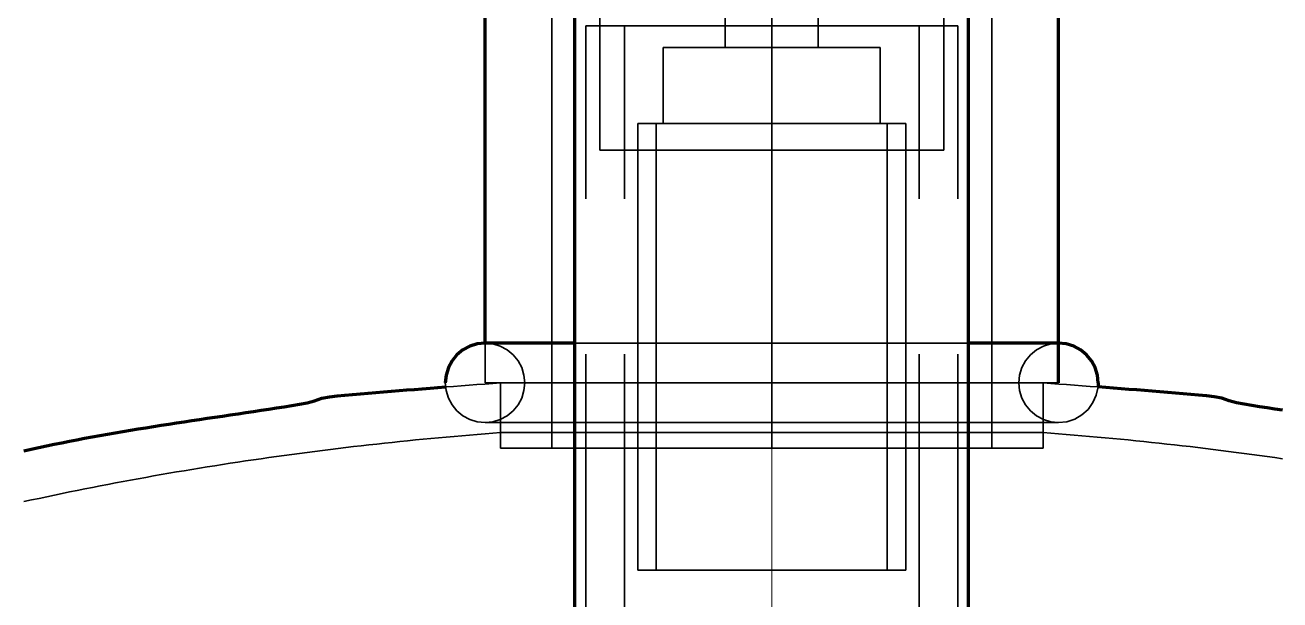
# Model space of a CAD drawing. Header units: millimetres. Extents: x 0 to 2208, y 0 to 420.
# Drawn here: x 184.6 to 192.7, y 211.55 to 215.26 of the extents above; entities that cross this region are included whole.
import ezdxf

# ---------------------------------------------------------------- set-up
doc = ezdxf.new("R2010")
doc.units = ezdxf.units.MM
doc.linetypes.add('IRAM-E-TRAZOS', pattern=[5, 4, -1])
doc.linetypes.add('IRAM-F-TRAZO-PUNTO', pattern=[20, 15, -2, 1, -2])
for name, color, linetype, lineweight in [('01-VISIBLE', 7, 'CONTINUOUS', 70), ('02-OCULTA', 4, 'IRAM-E-TRAZOS', 35), ('03-EJE', 1, 'IRAM-F-TRAZO-PUNTO', 18)]:
    doc.layers.add(name, color=color, linetype=linetype, lineweight=lineweight)

msp = doc.modelspace()

# ---------------------------------------------------------------- linework, layer by layer
at = {"layer": '01-VISIBLE'}
for p, q in [((188.1509, 191.8159), (188.1509, 232.728)), ((190.6909, 191.8159), (190.6909, 232.728)), ((191.2709, 212.9511), (191.2709, 216.4511)), ((187.5709, 213.2071), (187.5709, 216.1881))]:
    msp.add_line(p, q, dxfattribs=at)
for points in [[(187.5709, 213.2071), (187.521, 213.2022), (187.473, 213.1876), (187.4287, 213.164), (187.3899, 213.1321), (187.3581, 213.0933), (187.3344, 213.0491), (187.3199, 213.001), (187.3149, 212.9511)], [(188.1509, 213.2071), (188.0982, 213.2071), (188.0455, 213.2071), (187.9928, 213.2071), (187.94, 213.2071), (187.8873, 213.2071), (187.8346, 213.2071), (187.7818, 213.2071), (187.7291, 213.2071), (187.6764, 213.2071), (187.6237, 213.2071), (187.5709, 213.2071)], [(191.2709, 213.2071), (191.2182, 213.2071), (191.1655, 213.2071), (191.1128, 213.2071), (191.06, 213.2071), (191.0073, 213.2071), (190.9546, 213.2071), (190.9018, 213.2071), (190.8491, 213.2071), (190.7964, 213.2071), (190.7437, 213.2071), (190.6909, 213.2071)], [(191.5269, 212.9511), (191.522, 213.001), (191.5075, 213.0491), (191.4838, 213.0933), (191.452, 213.1321), (191.4132, 213.164), (191.3689, 213.1876), (191.3209, 213.2022), (191.2709, 213.2071)], [(184.5951, 212.5136), (184.644, 212.5244), (184.693, 212.5349), (184.7421, 212.5452), (184.7912, 212.5553), (184.8403, 212.5652), (184.8894, 212.5749), (184.9386, 212.5843), (184.9879, 212.5936), (185.0372, 212.6027), (185.0865, 212.6117), (185.1358, 212.6204), (185.1852, 212.629), (185.2346, 212.6374), (185.284, 212.6457), (185.3334, 212.6539), (185.3829, 212.6619), (185.4324, 212.6698), (185.4819, 212.6776), (185.5314, 212.6853), (185.5809, 212.6929), (185.6305, 212.7004), (185.68, 212.7079), (185.7296, 212.7153), (185.7791, 212.7226), (185.8287, 212.7299), (185.8783, 212.7372), (185.9279, 212.7445), (185.9774, 212.7518), (186.027, 212.7591), (186.0766, 212.7664), (186.1261, 212.7738), (186.1757, 212.7813), (186.2252, 212.7889), (186.2747, 212.7967), (186.3242, 212.8047), (186.3736, 212.8129), (186.4228, 212.8222), (186.4711, 212.8356), (186.518, 212.8527), (186.5675, 212.8606), (186.6172, 212.8664), (186.6671, 212.8714), (186.717, 212.876), (186.7669, 212.8805), (186.8168, 212.8848), (186.8668, 212.8889), (186.9167, 212.893), (186.9666, 212.8971), (187.0166, 212.9011), (187.0665, 212.9051), (187.1165, 212.9091), (187.1664, 212.913), (187.2164, 212.9168), (187.2664, 212.9207), (187.3163, 212.9245)], [(191.5269, 212.9511), (191.5269, 212.9467), (191.5268, 212.9422), (191.5266, 212.9378), (191.5263, 212.9333), (191.526, 212.9289), (191.5256, 212.9245)], [(192.7157, 212.7738), (192.6662, 212.7813), (192.6167, 212.7889), (192.5672, 212.7967), (192.5177, 212.8047), (192.4683, 212.8129), (192.419, 212.8222), (192.3708, 212.8356), (192.3239, 212.8527), (192.2744, 212.8606), (192.2246, 212.8664), (192.1748, 212.8714), (192.1249, 212.876), (192.075, 212.8805), (192.0251, 212.8848), (191.9751, 212.8889), (191.9252, 212.893), (191.8752, 212.8971), (191.8253, 212.9011), (191.7753, 212.9051), (191.7254, 212.9091), (191.6754, 212.913), (191.6255, 212.9168), (191.5755, 212.9207), (191.5256, 212.9245)]]:
    msp.add_lwpolyline(points, dxfattribs=at)
at = {"layer": '02-OCULTA'}
for p, q in [((188.1509, 232.728), (188.1509, 191.8159)), ((190.6909, 232.728), (190.6909, 191.8159)), ((189.1209, 215.1129), (189.1209, 218.1829)), ((189.7209, 215.1129), (189.7209, 218.1829)), ((188.0021, 212.5307), (188.0021, 216.4511)), ((188.3109, 216.4515), (188.3109, 214.4511)), ((188.3109, 214.4511), (188.3109, 216.4511)), ((189.4209, 216.4511), (189.4209, 212.5307)), ((190.5309, 216.4515), (190.5309, 214.4511)), ((190.5309, 214.4511), (190.5309, 216.4511)), ((190.8397, 212.5307), (190.8397, 216.4511)), ((188.2209, 149.1359), (188.2209, 215.2511)), ((188.4709, 149.1359), (188.4709, 215.2511)), ((190.3709, 149.1359), (190.3709, 215.2511)), ((190.6209, 149.1359), (190.6209, 215.2511)), ((188.7209, 214.6229), (188.7209, 215.1129)), ((190.1209, 214.6229), (190.1209, 215.1129)), ((188.5559, 211.7429), (188.5559, 214.6229)), ((188.6759, 211.7429), (188.6759, 214.6229)), ((190.1659, 211.7429), (190.1659, 214.6229)), ((190.2859, 211.7429), (190.2859, 214.6229)), ((188.3109, 214.4511), (190.5309, 214.4511)), ((188.3109, 214.4511), (190.5309, 214.4511)), ((187.5709, 212.9511), (187.5709, 213.2071)), ((187.6699, 212.5307), (187.6699, 212.9511)), ((187.6709, 212.9511), (187.6709, 212.6307)), ((191.1709, 212.9511), (191.1709, 212.6307)), ((191.1719, 212.5307), (191.1719, 212.9511))]:
    msp.add_line(p, q, dxfattribs=at)
for points in [[(189.4209, 215.2511), (189.3709, 215.2511), (189.3209, 215.2511), (189.2709, 215.2511), (189.2209, 215.2511), (189.1709, 215.2511), (189.1209, 215.2511), (189.0709, 215.2511), (189.0209, 215.2511), (188.9709, 215.2511), (188.9209, 215.2511), (188.8709, 215.2511), (188.8209, 215.2511), (188.7709, 215.2511), (188.7209, 215.2511), (188.6709, 215.2511), (188.6209, 215.2511), (188.5709, 215.2511), (188.5209, 215.2511), (188.4709, 215.2511), (188.4209, 215.2511), (188.3709, 215.2511), (188.3209, 215.2511), (188.2709, 215.2511), (188.2209, 215.2511)], [(188.2209, 215.2511), (188.2709, 215.2511), (188.3209, 215.2511), (188.3709, 215.2511), (188.4209, 215.2511), (188.4709, 215.2511), (188.5209, 215.2511), (188.5709, 215.2511), (188.6209, 215.2511), (188.6709, 215.2511), (188.7209, 215.2511), (188.7709, 215.2511), (188.8209, 215.2511), (188.8709, 215.2511), (188.9209, 215.2511), (188.9709, 215.2511), (189.0209, 215.2511), (189.0709, 215.2511), (189.1209, 215.2511), (189.1709, 215.2511), (189.2209, 215.2511), (189.2709, 215.2511), (189.3209, 215.2511), (189.3709, 215.2511), (189.4209, 215.2511), (189.4709, 215.2511), (189.5209, 215.2511), (189.5709, 215.2511), (189.6209, 215.2511), (189.6709, 215.2511), (189.7209, 215.2511), (189.7709, 215.2511), (189.8209, 215.2511), (189.8709, 215.2511), (189.9209, 215.2511), (189.9709, 215.2511), (190.0209, 215.2511), (190.0709, 215.2511), (190.1209, 215.2511), (190.1709, 215.2511), (190.2209, 215.2511), (190.2709, 215.2511), (190.3209, 215.2511), (190.3709, 215.2511), (190.4209, 215.2511), (190.4709, 215.2511), (190.5209, 215.2511), (190.5709, 215.2511), (190.6209, 215.2511)], [(189.4209, 215.2511), (189.3709, 215.2511), (189.3209, 215.2511), (189.2709, 215.2511), (189.2209, 215.2511), (189.1709, 215.2511), (189.1209, 215.2511), (189.0709, 215.2511), (189.0209, 215.2511), (188.9709, 215.2511), (188.9209, 215.2511), (188.8709, 215.2511), (188.8209, 215.2511), (188.7709, 215.2511), (188.7209, 215.2511), (188.6709, 215.2511), (188.6209, 215.2511), (188.5709, 215.2511), (188.5209, 215.2511), (188.4709, 215.2511)], [(188.4709, 215.2511), (188.5209, 215.2511), (188.5709, 215.2511), (188.6209, 215.2511), (188.6709, 215.2511), (188.7209, 215.2511), (188.7709, 215.2511), (188.8209, 215.2511), (188.8709, 215.2511), (188.9209, 215.2511), (188.9709, 215.2511), (189.0209, 215.2511), (189.0709, 215.2511), (189.1209, 215.2511), (189.1709, 215.2511), (189.2209, 215.2511), (189.2709, 215.2511), (189.3209, 215.2511), (189.3709, 215.2511), (189.4209, 215.2511), (189.4709, 215.2511), (189.5209, 215.2511), (189.5709, 215.2511), (189.6209, 215.2511), (189.6709, 215.2511), (189.7209, 215.2511), (189.7709, 215.2511), (189.8209, 215.2511), (189.8709, 215.2511), (189.9209, 215.2511), (189.9709, 215.2511), (190.0209, 215.2511), (190.0709, 215.2511), (190.1209, 215.2511), (190.1709, 215.2511), (190.2209, 215.2511), (190.2709, 215.2511), (190.3209, 215.2511), (190.3709, 215.2511)], [(190.6209, 215.2511), (190.5688, 215.2511), (190.5166, 215.2511), (190.4644, 215.2511), (190.4122, 215.2511), (190.3601, 215.2511), (190.3079, 215.2511), (190.2557, 215.2511), (190.2035, 215.2511), (190.1514, 215.2511), (190.0992, 215.2511), (190.047, 215.2511), (189.9949, 215.2511), (189.9427, 215.2511), (189.8905, 215.2511), (189.8383, 215.2511), (189.7862, 215.2511), (189.734, 215.2511), (189.6818, 215.2511), (189.6296, 215.2511), (189.5775, 215.2511), (189.5253, 215.2511), (189.4731, 215.2511), (189.4209, 215.2511)], [(190.3709, 215.2511), (190.3209, 215.2511), (190.2709, 215.2511), (190.2209, 215.2511), (190.1709, 215.2511), (190.1209, 215.2511), (190.0709, 215.2511), (190.0209, 215.2511), (189.9709, 215.2511), (189.9209, 215.2511), (189.8709, 215.2511), (189.8209, 215.2511), (189.7709, 215.2511), (189.7209, 215.2511), (189.6709, 215.2511), (189.6209, 215.2511), (189.5709, 215.2511), (189.5209, 215.2511), (189.4709, 215.2511), (189.4209, 215.2511)], [(189.4209, 215.1129), (189.3709, 215.1129), (189.3209, 215.1129), (189.2709, 215.1129), (189.2209, 215.1129), (189.1709, 215.1129), (189.1209, 215.1129), (189.0709, 215.1129), (189.0209, 215.1129), (188.9709, 215.1129), (188.9209, 215.1129), (188.8709, 215.1129), (188.8209, 215.1129), (188.7709, 215.1129), (188.7209, 215.1129)], [(188.7209, 215.1129), (188.7709, 215.1129), (188.8209, 215.1129), (188.8709, 215.1129), (188.9209, 215.1129), (188.9709, 215.1129), (189.0209, 215.1129), (189.0709, 215.1129), (189.1209, 215.1129), (189.1709, 215.1129), (189.2209, 215.1129), (189.2709, 215.1129), (189.3209, 215.1129), (189.3709, 215.1129), (189.4209, 215.1129), (189.4709, 215.1129), (189.5209, 215.1129), (189.5709, 215.1129), (189.6209, 215.1129), (189.6709, 215.1129), (189.7209, 215.1129), (189.7709, 215.1129), (189.8209, 215.1129), (189.8709, 215.1129), (189.9209, 215.1129), (189.9709, 215.1129), (190.0209, 215.1129), (190.0709, 215.1129), (190.1209, 215.1129)], [(189.4209, 215.1129), (189.3709, 215.1129), (189.3209, 215.1129), (189.2709, 215.1129), (189.2209, 215.1129), (189.1709, 215.1129), (189.1209, 215.1129)], [(189.1209, 215.1129), (189.1709, 215.1129), (189.2209, 215.1129), (189.2709, 215.1129), (189.3209, 215.1129), (189.3709, 215.1129), (189.4209, 215.1129), (189.4709, 215.1129), (189.5209, 215.1129), (189.5709, 215.1129), (189.6209, 215.1129), (189.6709, 215.1129), (189.7209, 215.1129)], [(190.1209, 215.1129), (190.0671, 215.1129), (190.0132, 215.1129), (189.9594, 215.1129), (189.9056, 215.1129), (189.8517, 215.1129), (189.7979, 215.1129), (189.744, 215.1129), (189.6902, 215.1129), (189.6363, 215.1129), (189.5825, 215.1129), (189.5286, 215.1129), (189.4748, 215.1129), (189.4209, 215.1129)], [(189.7209, 215.1129), (189.6709, 215.1129), (189.6209, 215.1129), (189.5709, 215.1129), (189.5209, 215.1129), (189.4709, 215.1129), (189.4209, 215.1129)], [(189.4209, 214.6229), (189.3701, 214.6229), (189.3192, 214.6229), (189.2683, 214.6229), (189.2174, 214.6229), (189.1665, 214.6229), (189.1156, 214.6229), (189.0648, 214.6229), (189.0139, 214.6229), (188.963, 214.6229), (188.9121, 214.6229), (188.8612, 214.6229), (188.8103, 214.6229), (188.7595, 214.6229), (188.7086, 214.6229), (188.6577, 214.6229), (188.6068, 214.6229), (188.5559, 214.6229)], [(188.5559, 214.6229), (188.6068, 214.6229), (188.6577, 214.6229), (188.7086, 214.6229), (188.7595, 214.6229), (188.8103, 214.6229), (188.8612, 214.6229), (188.9121, 214.6229), (188.963, 214.6229), (189.0139, 214.6229), (189.0648, 214.6229), (189.1156, 214.6229), (189.1665, 214.6229), (189.2174, 214.6229), (189.2683, 214.6229), (189.3192, 214.6229), (189.3701, 214.6229), (189.4209, 214.6229), (189.4718, 214.6229), (189.5227, 214.6229), (189.5736, 214.6229), (189.6245, 214.6229), (189.6753, 214.6229), (189.7262, 214.6229), (189.7771, 214.6229), (189.828, 214.6229), (189.8789, 214.6229), (189.9298, 214.6229), (189.9806, 214.6229), (190.0315, 214.6229), (190.0824, 214.6229), (190.1333, 214.6229), (190.1842, 214.6229), (190.2351, 214.6229), (190.2859, 214.6229)], [(189.4209, 214.6229), (189.3677, 214.6229), (189.3145, 214.6229), (189.2613, 214.6229), (189.2081, 214.6229), (189.1549, 214.6229), (189.1017, 214.6229), (189.0484, 214.6229), (188.9952, 214.6229), (188.942, 214.6229), (188.8888, 214.6229), (188.8356, 214.6229), (188.7824, 214.6229), (188.7292, 214.6229), (188.6759, 214.6229)], [(188.6759, 214.6229), (188.7273, 214.6229), (188.7787, 214.6229), (188.8301, 214.6229), (188.8815, 214.6229), (188.9328, 214.6229), (188.9842, 214.6229), (189.0356, 214.6229), (189.087, 214.6229), (189.1384, 214.6229), (189.1897, 214.6229), (189.2411, 214.6229), (189.2925, 214.6229), (189.3439, 214.6229), (189.3952, 214.6229), (189.4466, 214.6229), (189.498, 214.6229), (189.5494, 214.6229), (189.6008, 214.6229), (189.6521, 214.6229), (189.7035, 214.6229), (189.7549, 214.6229), (189.8063, 214.6229), (189.8577, 214.6229), (189.909, 214.6229), (189.9604, 214.6229), (190.0118, 214.6229), (190.0632, 214.6229), (190.1146, 214.6229), (190.1659, 214.6229)], [(189.4209, 214.6229), (189.3709, 214.6229), (189.3209, 214.6229), (189.2709, 214.6229), (189.2209, 214.6229), (189.1709, 214.6229), (189.1209, 214.6229), (189.0709, 214.6229), (189.0209, 214.6229), (188.9709, 214.6229), (188.9209, 214.6229), (188.8709, 214.6229), (188.8209, 214.6229), (188.7709, 214.6229), (188.7209, 214.6229)], [(188.7209, 214.6229), (188.7709, 214.6229), (188.8209, 214.6229), (188.8709, 214.6229), (188.9209, 214.6229), (188.9709, 214.6229), (189.0209, 214.6229), (189.0709, 214.6229), (189.1209, 214.6229), (189.1709, 214.6229), (189.2209, 214.6229), (189.2709, 214.6229), (189.3209, 214.6229), (189.3709, 214.6229), (189.4209, 214.6229), (189.4709, 214.6229), (189.5209, 214.6229), (189.5709, 214.6229), (189.6209, 214.6229), (189.6709, 214.6229), (189.7209, 214.6229), (189.7709, 214.6229), (189.8209, 214.6229), (189.8709, 214.6229), (189.9209, 214.6229), (189.9709, 214.6229), (190.0209, 214.6229), (190.0709, 214.6229), (190.1209, 214.6229)], [(190.1209, 214.6229), (190.0671, 214.6229), (190.0132, 214.6229), (189.9594, 214.6229), (189.9056, 214.6229), (189.8517, 214.6229), (189.7979, 214.6229), (189.744, 214.6229), (189.6902, 214.6229), (189.6363, 214.6229), (189.5825, 214.6229), (189.5286, 214.6229), (189.4748, 214.6229), (189.4209, 214.6229)], [(190.2859, 214.6229), (190.2351, 214.6229), (190.1842, 214.6229), (190.1333, 214.6229), (190.0824, 214.6229), (190.0315, 214.6229), (189.9806, 214.6229), (189.9298, 214.6229), (189.8789, 214.6229), (189.828, 214.6229), (189.7771, 214.6229), (189.7262, 214.6229), (189.6753, 214.6229), (189.6245, 214.6229), (189.5736, 214.6229), (189.5227, 214.6229), (189.4718, 214.6229), (189.4209, 214.6229)], [(190.1659, 214.6229), (190.1127, 214.6229), (190.0595, 214.6229), (190.0063, 214.6229), (189.9531, 214.6229), (189.8999, 214.6229), (189.8467, 214.6229), (189.7934, 214.6229), (189.7402, 214.6229), (189.687, 214.6229), (189.6338, 214.6229), (189.5806, 214.6229), (189.5274, 214.6229), (189.4742, 214.6229), (189.4209, 214.6229)], [(189.4209, 213.2071), (189.3695, 213.2071), (189.3182, 213.2071), (189.2668, 213.2071), (189.2154, 213.2071), (189.164, 213.2071), (189.1126, 213.2071), (189.0612, 213.2071), (189.0098, 213.2071), (188.9584, 213.2071), (188.907, 213.2071), (188.8557, 213.2071), (188.8043, 213.2071), (188.7529, 213.2071), (188.7015, 213.2071), (188.6501, 213.2071), (188.5987, 213.2071), (188.5473, 213.2071), (188.4959, 213.2071), (188.4445, 213.2071), (188.3932, 213.2071), (188.3418, 213.2071), (188.2904, 213.2071), (188.239, 213.2071), (188.1876, 213.2071), (188.1362, 213.2071), (188.0848, 213.2071), (188.0334, 213.2071), (187.982, 213.2071), (187.9307, 213.2071), (187.8793, 213.2071), (187.8279, 213.2071), (187.7765, 213.2071), (187.7251, 213.2071), (187.6737, 213.2071), (187.6223, 213.2071), (187.5709, 213.2071)], [(187.5709, 213.2071), (187.6209, 213.2022), (187.6689, 213.1876), (187.7132, 213.164), (187.752, 213.1321), (187.7838, 213.0933), (187.8075, 213.0491), (187.822, 213.001), (187.8269, 212.9511), (187.822, 212.9012), (187.8074, 212.8531), (187.7838, 212.8089), (187.752, 212.7701), (187.7132, 212.7382), (187.6689, 212.7146), (187.6209, 212.7), (187.5709, 212.6951)], [(190.6909, 213.2071), (190.6401, 213.2071), (190.5893, 213.2071), (190.5385, 213.2071), (190.4877, 213.2071), (190.4369, 213.2071), (190.3861, 213.2071), (190.3353, 213.2071), (190.2845, 213.2071), (190.2337, 213.2071), (190.1829, 213.2071), (190.1321, 213.2071), (190.0813, 213.2071), (190.0305, 213.2071), (189.9797, 213.2071), (189.9289, 213.2071), (189.8781, 213.2071), (189.8273, 213.2071), (189.7765, 213.2071), (189.7257, 213.2071), (189.6749, 213.2071), (189.6241, 213.2071), (189.5733, 213.2071), (189.5225, 213.2071), (189.4717, 213.2071), (189.4209, 213.2071), (189.3701, 213.2071), (189.3193, 213.2071), (189.2685, 213.2071), (189.2177, 213.2071), (189.1669, 213.2071), (189.1161, 213.2071), (189.0653, 213.2071), (189.0145, 213.2071), (188.9637, 213.2071), (188.9129, 213.2071), (188.8621, 213.2071), (188.8113, 213.2071), (188.7605, 213.2071), (188.7097, 213.2071), (188.6589, 213.2071), (188.6081, 213.2071), (188.5573, 213.2071), (188.5065, 213.2071), (188.4557, 213.2071), (188.4049, 213.2071), (188.3541, 213.2071), (188.3033, 213.2071), (188.2525, 213.2071), (188.2017, 213.2071), (188.1509, 213.2071)], [(189.4209, 213.2071), (189.4709, 213.2071), (189.5209, 213.2071), (189.5709, 213.2071), (189.6209, 213.2071), (189.6709, 213.2071), (189.7209, 213.2071), (189.7709, 213.2071), (189.8209, 213.2071), (189.8709, 213.2071), (189.9209, 213.2071), (189.9709, 213.2071), (190.0209, 213.2071), (190.0709, 213.2071), (190.1209, 213.2071), (190.1709, 213.2071), (190.2209, 213.2071), (190.2709, 213.2071), (190.3209, 213.2071), (190.3709, 213.2071), (190.4209, 213.2071), (190.4709, 213.2071), (190.5209, 213.2071), (190.5709, 213.2071), (190.6209, 213.2071), (190.6709, 213.2071), (190.7209, 213.2071), (190.7709, 213.2071), (190.8209, 213.2071), (190.8709, 213.2071), (190.9209, 213.2071), (190.9709, 213.2071), (191.0209, 213.2071), (191.0709, 213.2071), (191.1209, 213.2071), (191.1709, 213.2071), (191.2209, 213.2071), (191.2709, 213.2071)], [(191.2709, 212.6951), (191.221, 212.7), (191.173, 212.7146), (191.1287, 212.7382), (191.0899, 212.7701), (191.0581, 212.8089), (191.0344, 212.8531), (191.0199, 212.9012), (191.0149, 212.9511), (191.0199, 213.001), (191.0344, 213.0491), (191.0581, 213.0933), (191.0899, 213.1321), (191.1287, 213.164), (191.173, 213.1876), (191.221, 213.2022), (191.2709, 213.2071)], [(187.3149, 212.9511), (187.3199, 212.9012), (187.3344, 212.8531), (187.3581, 212.8089), (187.3899, 212.7701), (187.4287, 212.7382), (187.473, 212.7146), (187.521, 212.7), (187.5709, 212.6951)], [(187.3163, 212.9245), (187.367, 212.9283), (187.4176, 212.9321), (187.4683, 212.9359), (187.519, 212.9396), (187.5696, 212.9434), (187.6203, 212.9472), (187.6709, 212.9511)], [(189.4209, 212.9511), (189.3709, 212.9511), (189.3209, 212.9511), (189.2709, 212.9511), (189.2209, 212.9511), (189.1709, 212.9511), (189.1209, 212.9511), (189.0709, 212.9511), (189.0209, 212.9511), (188.9709, 212.9511), (188.9209, 212.9511), (188.8709, 212.9511), (188.8209, 212.9511), (188.7709, 212.9511), (188.7209, 212.9511), (188.6709, 212.9511), (188.6209, 212.9511), (188.5709, 212.9511), (188.5209, 212.9511), (188.4709, 212.9511), (188.4209, 212.9511), (188.3709, 212.9511), (188.3209, 212.9511), (188.2709, 212.9511), (188.2209, 212.9511), (188.1709, 212.9511), (188.1209, 212.9511), (188.0709, 212.9511), (188.0209, 212.9511), (187.9709, 212.9511), (187.9209, 212.9511), (187.8709, 212.9511), (187.8209, 212.9511), (187.7709, 212.9511), (187.7209, 212.9511), (187.6709, 212.9511), (187.6209, 212.9511), (187.5709, 212.9511)], [(187.5709, 212.9511), (187.6209, 212.9511), (187.6709, 212.9511), (187.7209, 212.9511), (187.7709, 212.9511), (187.8209, 212.9511), (187.8709, 212.9511), (187.9209, 212.9511), (187.9709, 212.9511), (188.0209, 212.9511), (188.0709, 212.9511), (188.1209, 212.9511), (188.1709, 212.9511), (188.2209, 212.9511), (188.2709, 212.9511), (188.3209, 212.9511), (188.3709, 212.9511), (188.4209, 212.9511), (188.4709, 212.9511), (188.5209, 212.9511), (188.5709, 212.9511), (188.6209, 212.9511), (188.6709, 212.9511), (188.7209, 212.9511), (188.7709, 212.9511), (188.8209, 212.9511), (188.8709, 212.9511), (188.9209, 212.9511), (188.9709, 212.9511), (189.0209, 212.9511), (189.0709, 212.9511), (189.1209, 212.9511), (189.1709, 212.9511), (189.2209, 212.9511), (189.2709, 212.9511), (189.3209, 212.9511), (189.3709, 212.9511), (189.4209, 212.9511), (189.4709, 212.9511), (189.5209, 212.9511), (189.5709, 212.9511), (189.6209, 212.9511), (189.6709, 212.9511), (189.7209, 212.9511), (189.7709, 212.9511), (189.8209, 212.9511), (189.8709, 212.9511), (189.9209, 212.9511), (189.9709, 212.9511), (190.0209, 212.9511), (190.0709, 212.9511), (190.1209, 212.9511), (190.1709, 212.9511), (190.2209, 212.9511), (190.2709, 212.9511), (190.3209, 212.9511), (190.3709, 212.9511), (190.4209, 212.9511), (190.4709, 212.9511), (190.5209, 212.9511), (190.5709, 212.9511), (190.6209, 212.9511), (190.6709, 212.9511), (190.7209, 212.9511), (190.7709, 212.9511), (190.8209, 212.9511), (190.8709, 212.9511), (190.9209, 212.9511), (190.9709, 212.9511), (191.0209, 212.9511), (191.0709, 212.9511), (191.1209, 212.9511), (191.1709, 212.9511), (191.2209, 212.9511), (191.2709, 212.9511)], [(189.4209, 212.9511), (189.3709, 212.9511), (189.3209, 212.9511), (189.2709, 212.9511), (189.2208, 212.9511), (189.1708, 212.9511), (189.1208, 212.9511), (189.0707, 212.9511), (189.0207, 212.9511), (188.9707, 212.9511), (188.9207, 212.9511), (188.8706, 212.9511), (188.8206, 212.9511), (188.7706, 212.9511), (188.7205, 212.9511), (188.6705, 212.9511), (188.6205, 212.9511), (188.5705, 212.9511), (188.5204, 212.9511), (188.4704, 212.9511), (188.4204, 212.9511), (188.3703, 212.9511), (188.3203, 212.9511), (188.2703, 212.9511), (188.2203, 212.9511), (188.1702, 212.9511), (188.1202, 212.9511), (188.0702, 212.9511), (188.0201, 212.9511), (187.9701, 212.9511), (187.9201, 212.9511), (187.8701, 212.9511), (187.82, 212.9511), (187.77, 212.9511), (187.72, 212.9511), (187.6699, 212.9511)], [(187.6699, 212.9511), (187.72, 212.9511), (187.77, 212.9511), (187.82, 212.9511), (187.8701, 212.9511), (187.9201, 212.9511), (187.9701, 212.9511), (188.0201, 212.9511), (188.0702, 212.9511), (188.1202, 212.9511), (188.1702, 212.9511), (188.2203, 212.9511), (188.2703, 212.9511), (188.3203, 212.9511), (188.3703, 212.9511), (188.4204, 212.9511), (188.4704, 212.9511), (188.5204, 212.9511), (188.5705, 212.9511), (188.6205, 212.9511), (188.6705, 212.9511), (188.7205, 212.9511), (188.7706, 212.9511), (188.8206, 212.9511), (188.8706, 212.9511), (188.9207, 212.9511), (188.9707, 212.9511), (189.0207, 212.9511), (189.0707, 212.9511), (189.1208, 212.9511), (189.1708, 212.9511), (189.2208, 212.9511), (189.2709, 212.9511), (189.3209, 212.9511), (189.3709, 212.9511), (189.4209, 212.9511), (189.471, 212.9511), (189.521, 212.9511), (189.571, 212.9511), (189.6211, 212.9511), (189.6711, 212.9511), (189.7211, 212.9511), (189.7711, 212.9511), (189.8212, 212.9511), (189.8712, 212.9511), (189.9212, 212.9511), (189.9713, 212.9511), (190.0213, 212.9511), (190.0713, 212.9511), (190.1213, 212.9511), (190.1714, 212.9511), (190.2214, 212.9511), (190.2714, 212.9511), (190.3215, 212.9511), (190.3715, 212.9511), (190.4215, 212.9511), (190.4715, 212.9511), (190.5216, 212.9511), (190.5716, 212.9511), (190.6216, 212.9511), (190.6717, 212.9511), (190.7217, 212.9511), (190.7717, 212.9511), (190.8217, 212.9511), (190.8718, 212.9511), (190.9218, 212.9511), (190.9718, 212.9511), (191.0219, 212.9511), (191.0719, 212.9511), (191.1219, 212.9511), (191.1719, 212.9511)], [(189.4209, 212.9511), (189.3709, 212.9511), (189.3209, 212.9511), (189.2709, 212.9511), (189.2209, 212.9511), (189.1709, 212.9511), (189.1209, 212.9511), (189.0709, 212.9511), (189.0209, 212.9511), (188.9709, 212.9511), (188.9209, 212.9511), (188.8709, 212.9511), (188.8209, 212.9511), (188.7709, 212.9511), (188.7209, 212.9511), (188.6709, 212.9511), (188.6209, 212.9511), (188.5709, 212.9511), (188.5209, 212.9511), (188.4709, 212.9511), (188.4209, 212.9511), (188.3709, 212.9511), (188.3209, 212.9511), (188.2709, 212.9511), (188.2209, 212.9511), (188.1709, 212.9511), (188.1209, 212.9511), (188.0709, 212.9511), (188.0209, 212.9511), (187.9709, 212.9511), (187.9209, 212.9511), (187.8709, 212.9511), (187.8209, 212.9511), (187.7709, 212.9511), (187.7209, 212.9511), (187.6709, 212.9511)], [(187.6709, 212.9511), (187.7209, 212.9511), (187.7709, 212.9511), (187.8209, 212.9511), (187.8709, 212.9511), (187.9209, 212.9511), (187.9709, 212.9511), (188.0209, 212.9511), (188.0709, 212.9511), (188.1209, 212.9511), (188.1709, 212.9511), (188.2209, 212.9511), (188.2709, 212.9511), (188.3209, 212.9511), (188.3709, 212.9511), (188.4209, 212.9511), (188.4709, 212.9511), (188.5209, 212.9511), (188.5709, 212.9511), (188.6209, 212.9511), (188.6709, 212.9511), (188.7209, 212.9511), (188.7709, 212.9511), (188.8209, 212.9511), (188.8709, 212.9511), (188.9209, 212.9511), (188.9709, 212.9511), (189.0209, 212.9511), (189.0709, 212.9511), (189.1209, 212.9511), (189.1709, 212.9511), (189.2209, 212.9511), (189.2709, 212.9511), (189.3209, 212.9511), (189.3709, 212.9511), (189.4209, 212.9511), (189.4709, 212.9511), (189.5209, 212.9511), (189.5709, 212.9511), (189.6209, 212.9511), (189.6709, 212.9511), (189.7209, 212.9511), (189.7709, 212.9511), (189.8209, 212.9511), (189.8709, 212.9511), (189.9209, 212.9511), (189.9709, 212.9511), (190.0209, 212.9511), (190.0709, 212.9511), (190.1209, 212.9511), (190.1709, 212.9511), (190.2209, 212.9511), (190.2709, 212.9511), (190.3209, 212.9511), (190.3709, 212.9511), (190.4209, 212.9511), (190.4709, 212.9511), (190.5209, 212.9511), (190.5709, 212.9511), (190.6209, 212.9511), (190.6709, 212.9511), (190.7209, 212.9511), (190.7709, 212.9511), (190.8209, 212.9511), (190.8709, 212.9511), (190.9209, 212.9511), (190.9709, 212.9511), (191.0209, 212.9511), (191.0709, 212.9511), (191.1209, 212.9511), (191.1709, 212.9511)], [(191.1709, 212.9511), (191.1209, 212.9511), (191.0709, 212.9511), (191.0209, 212.9511), (190.9709, 212.9511), (190.9209, 212.9511), (190.8709, 212.9511), (190.8209, 212.9511), (190.7709, 212.9511), (190.7209, 212.9511), (190.6709, 212.9511), (190.6209, 212.9511), (190.5709, 212.9511), (190.5209, 212.9511), (190.4709, 212.9511), (190.4209, 212.9511), (190.3709, 212.9511), (190.3209, 212.9511), (190.2709, 212.9511), (190.2209, 212.9511), (190.1709, 212.9511), (190.1209, 212.9511), (190.0709, 212.9511), (190.0209, 212.9511), (189.9709, 212.9511), (189.9209, 212.9511), (189.8709, 212.9511), (189.8209, 212.9511), (189.7709, 212.9511), (189.7209, 212.9511), (189.6709, 212.9511), (189.6209, 212.9511), (189.5709, 212.9511), (189.5209, 212.9511), (189.4709, 212.9511), (189.4209, 212.9511)], [(191.1719, 212.9511), (191.1219, 212.9511), (191.0719, 212.9511), (191.0219, 212.9511), (190.9718, 212.9511), (190.9218, 212.9511), (190.8718, 212.9511), (190.8217, 212.9511), (190.7717, 212.9511), (190.7217, 212.9511), (190.6717, 212.9511), (190.6216, 212.9511), (190.5716, 212.9511), (190.5216, 212.9511), (190.4715, 212.9511), (190.4215, 212.9511), (190.3715, 212.9511), (190.3215, 212.9511), (190.2714, 212.9511), (190.2214, 212.9511), (190.1714, 212.9511), (190.1213, 212.9511), (190.0713, 212.9511), (190.0213, 212.9511), (189.9713, 212.9511), (189.9212, 212.9511), (189.8712, 212.9511), (189.8212, 212.9511), (189.7711, 212.9511), (189.7211, 212.9511), (189.6711, 212.9511), (189.6211, 212.9511), (189.571, 212.9511), (189.521, 212.9511), (189.471, 212.9511), (189.4209, 212.9511)], [(191.2709, 212.9511), (191.2209, 212.9511), (191.1709, 212.9511), (191.1209, 212.9511), (191.0709, 212.9511), (191.0209, 212.9511), (190.9709, 212.9511), (190.9209, 212.9511), (190.8709, 212.9511), (190.8209, 212.9511), (190.7709, 212.9511), (190.7209, 212.9511), (190.6709, 212.9511), (190.6209, 212.9511), (190.5709, 212.9511), (190.5209, 212.9511), (190.4709, 212.9511), (190.4209, 212.9511), (190.3709, 212.9511), (190.3209, 212.9511), (190.2709, 212.9511), (190.2209, 212.9511), (190.1709, 212.9511), (190.1209, 212.9511), (190.0709, 212.9511), (190.0209, 212.9511), (189.9709, 212.9511), (189.9209, 212.9511), (189.8709, 212.9511), (189.8209, 212.9511), (189.7709, 212.9511), (189.7209, 212.9511), (189.6709, 212.9511), (189.6209, 212.9511), (189.5709, 212.9511), (189.5209, 212.9511), (189.4709, 212.9511), (189.4209, 212.9511)], [(191.5256, 212.9245), (191.4749, 212.9283), (191.4242, 212.9321), (191.3736, 212.9359), (191.3229, 212.9396), (191.2722, 212.9434), (191.2216, 212.9472), (191.1709, 212.9511)], [(191.5256, 212.9245), (191.5144, 212.8721), (191.4927, 212.8232), (191.4612, 212.7799), (191.4215, 212.744), (191.3751, 212.7173), (191.3242, 212.7007), (191.2709, 212.6951)], [(187.5709, 212.6951), (187.6209, 212.6951), (187.6709, 212.6951), (187.7209, 212.6951), (187.7709, 212.6951), (187.8209, 212.6951), (187.8709, 212.6951), (187.9209, 212.6951), (187.9709, 212.6951), (188.0209, 212.6951), (188.0709, 212.6951), (188.1209, 212.6951), (188.1709, 212.6951), (188.2209, 212.6951), (188.2709, 212.6951), (188.3209, 212.6951), (188.3709, 212.6951), (188.4209, 212.6951), (188.4709, 212.6951), (188.5209, 212.6951), (188.5709, 212.6951), (188.6209, 212.6951), (188.6709, 212.6951), (188.7209, 212.6951), (188.7709, 212.6951), (188.8209, 212.6951), (188.8709, 212.6951), (188.9209, 212.6951), (188.9709, 212.6951), (189.0209, 212.6951), (189.0709, 212.6951), (189.1209, 212.6951), (189.1709, 212.6951), (189.2209, 212.6951), (189.2709, 212.6951), (189.3209, 212.6951), (189.3709, 212.6951), (189.4209, 212.6951)], [(187.5709, 212.6951), (187.6209, 212.6951), (187.6709, 212.6951), (187.7209, 212.6951), (187.7709, 212.6951), (187.8209, 212.6951), (187.8709, 212.6951), (187.9209, 212.6951), (187.9709, 212.6951), (188.0209, 212.6951), (188.0709, 212.6951), (188.1209, 212.6951), (188.1709, 212.6951), (188.2209, 212.6951), (188.2709, 212.6951), (188.3209, 212.6951), (188.3709, 212.6951), (188.4209, 212.6951), (188.4709, 212.6951), (188.5209, 212.6951), (188.5709, 212.6951), (188.6209, 212.6951), (188.6709, 212.6951), (188.7209, 212.6951), (188.7709, 212.6951), (188.8209, 212.6951), (188.8709, 212.6951), (188.9209, 212.6951), (188.9709, 212.6951), (189.0209, 212.6951), (189.0709, 212.6951), (189.1209, 212.6951), (189.1709, 212.6951), (189.2209, 212.6951), (189.2709, 212.6951), (189.3209, 212.6951), (189.3709, 212.6951), (189.4209, 212.6951), (189.4709, 212.6951), (189.5209, 212.6951), (189.5709, 212.6951), (189.6209, 212.6951), (189.6709, 212.6951), (189.7209, 212.6951), (189.7709, 212.6951), (189.8209, 212.6951), (189.8709, 212.6951), (189.9209, 212.6951), (189.9709, 212.6951), (190.0209, 212.6951), (190.0709, 212.6951), (190.1209, 212.6951), (190.1709, 212.6951), (190.2209, 212.6951), (190.2709, 212.6951), (190.3209, 212.6951), (190.3709, 212.6951), (190.4209, 212.6951), (190.4709, 212.6951), (190.5209, 212.6951), (190.5709, 212.6951), (190.6209, 212.6951), (190.6709, 212.6951), (190.7209, 212.6951), (190.7709, 212.6951), (190.8209, 212.6951), (190.8709, 212.6951), (190.9209, 212.6951), (190.9709, 212.6951), (191.0209, 212.6951), (191.0709, 212.6951), (191.1209, 212.6951), (191.1709, 212.6951), (191.2209, 212.6951), (191.2709, 212.6951)], [(189.4209, 212.6951), (189.4709, 212.6951), (189.5209, 212.6951), (189.5709, 212.6951), (189.6209, 212.6951), (189.6709, 212.6951), (189.7209, 212.6951), (189.7709, 212.6951), (189.8209, 212.6951), (189.8709, 212.6951), (189.9209, 212.6951), (189.9709, 212.6951), (190.0209, 212.6951), (190.0709, 212.6951), (190.1209, 212.6951), (190.1709, 212.6951), (190.2209, 212.6951), (190.2709, 212.6951), (190.3209, 212.6951), (190.3709, 212.6951), (190.4209, 212.6951), (190.4709, 212.6951), (190.5209, 212.6951), (190.5709, 212.6951), (190.6209, 212.6951), (190.6709, 212.6951), (190.7209, 212.6951), (190.7709, 212.6951), (190.8209, 212.6951), (190.8709, 212.6951), (190.9209, 212.6951), (190.9709, 212.6951), (191.0209, 212.6951), (191.0709, 212.6951), (191.1209, 212.6951), (191.1709, 212.6951), (191.2209, 212.6951), (191.2709, 212.6951)], [(187.6709, 212.6307), (187.6209, 212.6269), (187.571, 212.6229), (187.521, 212.6189), (187.471, 212.6148), (187.421, 212.6105), (187.3711, 212.6062), (187.3211, 212.6017), (187.2712, 212.5972), (187.2213, 212.5925), (187.1714, 212.5877), (187.1215, 212.5828), (187.0716, 212.5778), (187.0217, 212.5727), (186.9718, 212.5675), (186.922, 212.5622), (186.8721, 212.5568), (186.8223, 212.5512), (186.7725, 212.5456), (186.7226, 212.5398), (186.6728, 212.5339), (186.6231, 212.528), (186.5733, 212.5219), (186.5235, 212.5157), (186.4738, 212.5094), (186.4241, 212.5029), (186.3744, 212.4964), (186.3247, 212.4897), (186.275, 212.483), (186.2253, 212.4761), (186.1756, 212.4691), (186.126, 212.462), (186.0764, 212.4548), (186.0268, 212.4475), (185.9772, 212.4401), (185.9276, 212.4325), (185.8781, 212.4249), (185.8285, 212.4171), (185.779, 212.4092), (185.7295, 212.4012), (185.68, 212.3931), (185.6306, 212.3849), (185.5811, 212.3765), (185.5317, 212.3681), (185.4823, 212.3595), (185.4329, 212.3508), (185.3835, 212.342), (185.3342, 212.3331), (185.2849, 212.3241), (185.2356, 212.3149), (185.1863, 212.3057), (185.137, 212.2963), (185.0878, 212.2868), (185.0386, 212.2772), (184.9894, 212.2674), (184.9402, 212.2576), (184.8911, 212.2476), (184.842, 212.2375), (184.7929, 212.2273), (184.7438, 212.217), (184.6948, 212.2066), (184.6458, 212.196), (184.5968, 212.1853)], [(189.4209, 212.6307), (189.3709, 212.6307), (189.3209, 212.6307), (189.2709, 212.6307), (189.2209, 212.6307), (189.1709, 212.6307), (189.1209, 212.6307), (189.0709, 212.6307), (189.0209, 212.6307), (188.9709, 212.6307), (188.9209, 212.6307), (188.8709, 212.6307), (188.8209, 212.6307), (188.7709, 212.6307), (188.7209, 212.6307), (188.6709, 212.6307), (188.6209, 212.6307), (188.5709, 212.6307), (188.5209, 212.6307), (188.4709, 212.6307), (188.4209, 212.6307), (188.3709, 212.6307), (188.3209, 212.6307), (188.2709, 212.6307), (188.2209, 212.6307), (188.1709, 212.6307), (188.1209, 212.6307), (188.0709, 212.6307), (188.0209, 212.6307), (187.9709, 212.6307), (187.9209, 212.6307), (187.8709, 212.6307), (187.8209, 212.6307), (187.7709, 212.6307), (187.7209, 212.6307), (187.6709, 212.6307)], [(187.6709, 212.6307), (187.7209, 212.6307), (187.7709, 212.6307), (187.8209, 212.6307), (187.8709, 212.6307), (187.9209, 212.6307), (187.9709, 212.6307), (188.0209, 212.6307), (188.0709, 212.6307), (188.1209, 212.6307), (188.1709, 212.6307), (188.2209, 212.6307), (188.2709, 212.6307), (188.3209, 212.6307), (188.3709, 212.6307), (188.4209, 212.6307), (188.4709, 212.6307), (188.5209, 212.6307), (188.5709, 212.6307), (188.6209, 212.6307), (188.6709, 212.6307), (188.7209, 212.6307), (188.7709, 212.6307), (188.8209, 212.6307), (188.8709, 212.6307), (188.9209, 212.6307), (188.9709, 212.6307), (189.0209, 212.6307), (189.0709, 212.6307), (189.1209, 212.6307), (189.1709, 212.6307), (189.2209, 212.6307), (189.2709, 212.6307), (189.3209, 212.6307), (189.3709, 212.6307), (189.4209, 212.6307), (189.4709, 212.6307), (189.5209, 212.6307), (189.5709, 212.6307), (189.6209, 212.6307), (189.6709, 212.6307), (189.7209, 212.6307), (189.7709, 212.6307), (189.8209, 212.6307), (189.8709, 212.6307), (189.9209, 212.6307), (189.9709, 212.6307), (190.0209, 212.6307), (190.0709, 212.6307), (190.1209, 212.6307), (190.1709, 212.6307), (190.2209, 212.6307), (190.2709, 212.6307), (190.3209, 212.6307), (190.3709, 212.6307), (190.4209, 212.6307), (190.4709, 212.6307), (190.5209, 212.6307), (190.5709, 212.6307), (190.6209, 212.6307), (190.6709, 212.6307), (190.7209, 212.6307), (190.7709, 212.6307), (190.8209, 212.6307), (190.8709, 212.6307), (190.9209, 212.6307), (190.9709, 212.6307), (191.0209, 212.6307), (191.0709, 212.6307), (191.1209, 212.6307), (191.1709, 212.6307)], [(191.1709, 212.6307), (191.1195, 212.6307), (191.068, 212.6307), (191.0165, 212.6307), (190.9651, 212.6307), (190.9136, 212.6307), (190.8621, 212.6307), (190.8106, 212.6307), (190.7592, 212.6307), (190.7077, 212.6307), (190.6562, 212.6307), (190.6048, 212.6307), (190.5533, 212.6307), (190.5018, 212.6307), (190.4503, 212.6307), (190.3989, 212.6307), (190.3474, 212.6307), (190.2959, 212.6307), (190.2445, 212.6307), (190.193, 212.6307), (190.1415, 212.6307), (190.0901, 212.6307), (190.0386, 212.6307), (189.9871, 212.6307), (189.9356, 212.6307), (189.8842, 212.6307), (189.8327, 212.6307), (189.7812, 212.6307), (189.7298, 212.6307), (189.6783, 212.6307), (189.6268, 212.6307), (189.5753, 212.6307), (189.5239, 212.6307), (189.4724, 212.6307), (189.4209, 212.6307)], [(191.1709, 212.6307), (191.2209, 212.6269), (191.2709, 212.6229), (191.3209, 212.6189), (191.3709, 212.6148), (191.4208, 212.6105), (191.4708, 212.6062), (191.5207, 212.6017), (191.5707, 212.5972), (191.6206, 212.5925), (191.6705, 212.5877), (191.7204, 212.5828), (191.7703, 212.5778), (191.8202, 212.5727), (191.8701, 212.5675), (191.9199, 212.5622), (191.9698, 212.5568), (192.0196, 212.5512), (192.0694, 212.5456), (192.1192, 212.5398), (192.169, 212.5339), (192.2188, 212.528), (192.2686, 212.5219), (192.3183, 212.5157), (192.3681, 212.5094), (192.4178, 212.5029), (192.4675, 212.4964), (192.5172, 212.4897), (192.5669, 212.483), (192.6166, 212.4761), (192.6662, 212.4691), (192.7159, 212.462)], [(189.4209, 212.5307), (189.3709, 212.5307), (189.3209, 212.5307), (189.2709, 212.5307), (189.2208, 212.5307), (189.1708, 212.5307), (189.1208, 212.5307), (189.0707, 212.5307), (189.0207, 212.5307), (188.9707, 212.5307), (188.9207, 212.5307), (188.8706, 212.5307), (188.8206, 212.5307), (188.7706, 212.5307), (188.7205, 212.5307), (188.6705, 212.5307), (188.6205, 212.5307), (188.5705, 212.5307), (188.5204, 212.5307), (188.4704, 212.5307), (188.4204, 212.5307), (188.3703, 212.5307), (188.3203, 212.5307), (188.2703, 212.5307), (188.2203, 212.5307), (188.1702, 212.5307), (188.1202, 212.5307), (188.0702, 212.5307), (188.0201, 212.5307), (187.9701, 212.5307), (187.9201, 212.5307), (187.8701, 212.5307), (187.82, 212.5307), (187.77, 212.5307), (187.72, 212.5307), (187.6699, 212.5307)], [(187.6699, 212.5307), (187.72, 212.5307), (187.77, 212.5307), (187.82, 212.5307), (187.8701, 212.5307), (187.9201, 212.5307), (187.9701, 212.5307), (188.0201, 212.5307), (188.0702, 212.5307), (188.1202, 212.5307), (188.1702, 212.5307), (188.2203, 212.5307), (188.2703, 212.5307), (188.3203, 212.5307), (188.3703, 212.5307), (188.4204, 212.5307), (188.4704, 212.5307), (188.5204, 212.5307), (188.5705, 212.5307), (188.6205, 212.5307), (188.6705, 212.5307), (188.7205, 212.5307), (188.7706, 212.5307), (188.8206, 212.5307), (188.8706, 212.5307), (188.9207, 212.5307), (188.9707, 212.5307), (189.0207, 212.5307), (189.0707, 212.5307), (189.1208, 212.5307), (189.1708, 212.5307), (189.2208, 212.5307), (189.2709, 212.5307), (189.3209, 212.5307), (189.3709, 212.5307), (189.4209, 212.5307), (189.471, 212.5307), (189.521, 212.5307), (189.571, 212.5307), (189.6211, 212.5307), (189.6711, 212.5307), (189.7211, 212.5307), (189.7711, 212.5307), (189.8212, 212.5307), (189.8712, 212.5307), (189.9212, 212.5307), (189.9713, 212.5307), (190.0213, 212.5307), (190.0713, 212.5307), (190.1213, 212.5307), (190.1714, 212.5307), (190.2214, 212.5307), (190.2714, 212.5307), (190.3215, 212.5307), (190.3715, 212.5307), (190.4215, 212.5307), (190.4715, 212.5307), (190.5216, 212.5307), (190.5716, 212.5307), (190.6216, 212.5307), (190.6717, 212.5307), (190.7217, 212.5307), (190.7717, 212.5307), (190.8217, 212.5307), (190.8718, 212.5307), (190.9218, 212.5307), (190.9718, 212.5307), (191.0219, 212.5307), (191.0719, 212.5307), (191.1219, 212.5307), (191.1719, 212.5307)], [(189.4209, 212.5307), (189.3703, 212.5307), (189.3196, 212.5307), (189.2689, 212.5307), (189.2183, 212.5307), (189.1676, 212.5307), (189.1169, 212.5307), (189.0662, 212.5307), (189.0156, 212.5307), (188.9649, 212.5307), (188.9142, 212.5307), (188.8636, 212.5307), (188.8129, 212.5307), (188.7622, 212.5307), (188.7115, 212.5307), (188.6609, 212.5307), (188.6102, 212.5307), (188.5595, 212.5307), (188.5089, 212.5307), (188.4582, 212.5307), (188.4075, 212.5307), (188.3568, 212.5307), (188.3062, 212.5307), (188.2555, 212.5307), (188.2048, 212.5307), (188.1542, 212.5307), (188.1035, 212.5307), (188.0528, 212.5307), (188.0021, 212.5307)], [(188.0021, 212.5307), (188.0528, 212.5307), (188.1035, 212.5307), (188.1542, 212.5307), (188.2048, 212.5307), (188.2555, 212.5307), (188.3062, 212.5307), (188.3568, 212.5307), (188.4075, 212.5307), (188.4582, 212.5307), (188.5089, 212.5307), (188.5595, 212.5307), (188.6102, 212.5307), (188.6609, 212.5307), (188.7115, 212.5307), (188.7622, 212.5307), (188.8129, 212.5307), (188.8636, 212.5307), (188.9142, 212.5307), (188.9649, 212.5307), (189.0156, 212.5307), (189.0662, 212.5307), (189.1169, 212.5307), (189.1676, 212.5307), (189.2183, 212.5307), (189.2689, 212.5307), (189.3196, 212.5307), (189.3703, 212.5307), (189.4209, 212.5307), (189.4716, 212.5307), (189.5223, 212.5307), (189.573, 212.5307), (189.6236, 212.5307), (189.6743, 212.5307), (189.725, 212.5307), (189.7756, 212.5307), (189.8263, 212.5307), (189.877, 212.5307), (189.9277, 212.5307), (189.9783, 212.5307), (190.029, 212.5307), (190.0797, 212.5307), (190.1303, 212.5307), (190.181, 212.5307), (190.2317, 212.5307), (190.2824, 212.5307), (190.333, 212.5307), (190.3837, 212.5307), (190.4344, 212.5307), (190.485, 212.5307), (190.5357, 212.5307), (190.5864, 212.5307), (190.6371, 212.5307), (190.6877, 212.5307), (190.7384, 212.5307), (190.7891, 212.5307), (190.8397, 212.5307)], [(191.1719, 212.5307), (191.1219, 212.5307), (191.0719, 212.5307), (191.0219, 212.5307), (190.9718, 212.5307), (190.9218, 212.5307), (190.8718, 212.5307), (190.8217, 212.5307), (190.7717, 212.5307), (190.7217, 212.5307), (190.6717, 212.5307), (190.6216, 212.5307), (190.5716, 212.5307), (190.5216, 212.5307), (190.4715, 212.5307), (190.4215, 212.5307), (190.3715, 212.5307), (190.3215, 212.5307), (190.2714, 212.5307), (190.2214, 212.5307), (190.1714, 212.5307), (190.1213, 212.5307), (190.0713, 212.5307), (190.0213, 212.5307), (189.9713, 212.5307), (189.9212, 212.5307), (189.8712, 212.5307), (189.8212, 212.5307), (189.7711, 212.5307), (189.7211, 212.5307), (189.6711, 212.5307), (189.6211, 212.5307), (189.571, 212.5307), (189.521, 212.5307), (189.471, 212.5307), (189.4209, 212.5307)], [(190.8397, 212.5307), (190.7891, 212.5307), (190.7384, 212.5307), (190.6877, 212.5307), (190.6371, 212.5307), (190.5864, 212.5307), (190.5357, 212.5307), (190.485, 212.5307), (190.4344, 212.5307), (190.3837, 212.5307), (190.333, 212.5307), (190.2824, 212.5307), (190.2317, 212.5307), (190.181, 212.5307), (190.1303, 212.5307), (190.0797, 212.5307), (190.029, 212.5307), (189.9783, 212.5307), (189.9277, 212.5307), (189.877, 212.5307), (189.8263, 212.5307), (189.7756, 212.5307), (189.725, 212.5307), (189.6743, 212.5307), (189.6236, 212.5307), (189.573, 212.5307), (189.5223, 212.5307), (189.4716, 212.5307), (189.4209, 212.5307)], [(189.4209, 211.7429), (189.3701, 211.7429), (189.3192, 211.7429), (189.2683, 211.7429), (189.2174, 211.7429), (189.1665, 211.7429), (189.1156, 211.7429), (189.0648, 211.7429), (189.0139, 211.7429), (188.963, 211.7429), (188.9121, 211.7429), (188.8612, 211.7429), (188.8103, 211.7429), (188.7595, 211.7429), (188.7086, 211.7429), (188.6577, 211.7429), (188.6068, 211.7429), (188.5559, 211.7429)], [(188.5559, 211.7429), (188.6068, 211.7429), (188.6577, 211.7429), (188.7086, 211.7429), (188.7595, 211.7429), (188.8103, 211.7429), (188.8612, 211.7429), (188.9121, 211.7429), (188.963, 211.7429), (189.0139, 211.7429), (189.0648, 211.7429), (189.1156, 211.7429), (189.1665, 211.7429), (189.2174, 211.7429), (189.2683, 211.7429), (189.3192, 211.7429), (189.3701, 211.7429), (189.4209, 211.7429), (189.4718, 211.7429), (189.5227, 211.7429), (189.5736, 211.7429), (189.6245, 211.7429), (189.6753, 211.7429), (189.7262, 211.7429), (189.7771, 211.7429), (189.828, 211.7429), (189.8789, 211.7429), (189.9298, 211.7429), (189.9806, 211.7429), (190.0315, 211.7429), (190.0824, 211.7429), (190.1333, 211.7429), (190.1842, 211.7429), (190.2351, 211.7429), (190.2859, 211.7429)], [(189.4209, 211.7429), (189.3677, 211.7429), (189.3145, 211.7429), (189.2613, 211.7429), (189.2081, 211.7429), (189.1549, 211.7429), (189.1017, 211.7429), (189.0484, 211.7429), (188.9952, 211.7429), (188.942, 211.7429), (188.8888, 211.7429), (188.8356, 211.7429), (188.7824, 211.7429), (188.7292, 211.7429), (188.6759, 211.7429)], [(188.6759, 211.7429), (188.7273, 211.7429), (188.7787, 211.7429), (188.8301, 211.7429), (188.8815, 211.7429), (188.9328, 211.7429), (188.9842, 211.7429), (189.0356, 211.7429), (189.087, 211.7429), (189.1384, 211.7429), (189.1897, 211.7429), (189.2411, 211.7429), (189.2925, 211.7429), (189.3439, 211.7429), (189.3952, 211.7429), (189.4466, 211.7429), (189.498, 211.7429), (189.5494, 211.7429), (189.6008, 211.7429), (189.6521, 211.7429), (189.7035, 211.7429), (189.7549, 211.7429), (189.8063, 211.7429), (189.8577, 211.7429), (189.909, 211.7429), (189.9604, 211.7429), (190.0118, 211.7429), (190.0632, 211.7429), (190.1146, 211.7429), (190.1659, 211.7429)], [(190.2859, 211.7429), (190.2351, 211.7429), (190.1842, 211.7429), (190.1333, 211.7429), (190.0824, 211.7429), (190.0315, 211.7429), (189.9806, 211.7429), (189.9298, 211.7429), (189.8789, 211.7429), (189.828, 211.7429), (189.7771, 211.7429), (189.7262, 211.7429), (189.6753, 211.7429), (189.6245, 211.7429), (189.5736, 211.7429), (189.5227, 211.7429), (189.4718, 211.7429), (189.4209, 211.7429)], [(190.1659, 211.7429), (190.1127, 211.7429), (190.0595, 211.7429), (190.0063, 211.7429), (189.9531, 211.7429), (189.8999, 211.7429), (189.8467, 211.7429), (189.7934, 211.7429), (189.7402, 211.7429), (189.687, 211.7429), (189.6338, 211.7429), (189.5806, 211.7429), (189.5274, 211.7429), (189.4742, 211.7429), (189.4209, 211.7429)]]:
    msp.add_lwpolyline(points, dxfattribs=at)
at = {"layer": '03-EJE'}
msp.add_line((189.4209, 146.0159), (189.4209, 221.2721), dxfattribs=at)

doc.saveas('drawing.dxf')
